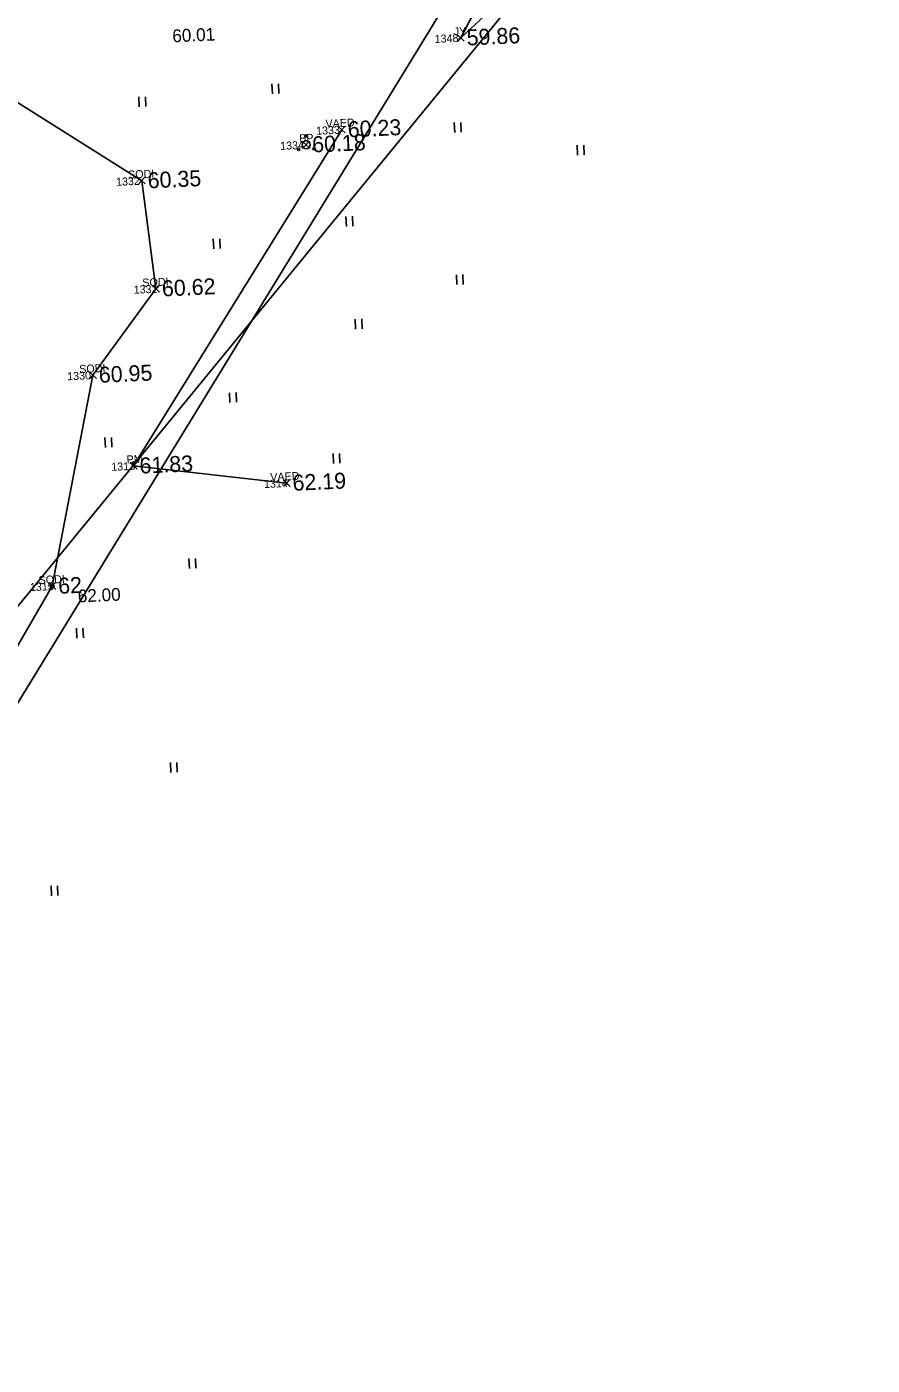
# Model space of a CAD drawing. Extents: x 641745 to 642007, y 6457342 to 6457597.
# Drawn here: x 641953.9 to 642006.7, y 6457347.5 to 6457431.1 of the extents above; entities that cross this region are included whole.
import ezdxf

# ---------------------------------------------------------------- set-up
doc = ezdxf.new("R2010")
doc.units = 0
for name, color, linetype in [('03_SITUATSIOON', 7, 'Continuous'), ('10_PUUD', 7, 'Continuous'), ('20_KPKAABEL', 7, 'Continuous'), ('28_AIAD', 7, 'Continuous'), ('40_KRUNDIPIIR', 7, 'Continuous'), ('41_KOLVIKUPIIR', 7, 'Continuous'), ('42_JARSAK', 7, 'Continuous'), ('49_ABIINFO', 7, 'Continuous'), ('54_PUNKTID', 7, 'Continuous'), ('59_VKORGUS', 7, 'Continuous'), ('62_JRKNR', 7, 'Continuous'), ('63_KARVUD', 7, 'Continuous')]:
    doc.layers.add(name, color=color, linetype=linetype)

# ---------------------------------------------------------------- blocks, each defined once
blk = doc.blocks.new('PM')
for p, q in [((-100, 120), (0, 100)), ((0, 170), (-70, 200)), ((0, 230), (-30, 250)), ((0, 300), (0, 0)), ((30, 250), (0, 230)), ((70, 200), (0, 170)), ((0, 100), (100, 120)), ((0, 0), (50, 0))]:
    blk.add_line(p, q)
blk = doc.blocks.new('VPQQSA')
at = {"layer": '63_KARVUD'}
for centre, radius in [((0, 0), 250), ((0, 550), 70.7), ((-476, -275), 70.7), ((476, -275), 70.7)]:
    blk.add_circle(centre, radius, dxfattribs=at)
blk = doc.blocks.new('VHEIN_')
at = {"layer": '63_KARVUD'}
for p, q in [((0, 620.11), (0, 0)), ((405.61, 608.83), (405.61, 0))]:
    blk.add_line(p, q, dxfattribs=at)

msp = doc.modelspace()

# ---------------------------------------------------------------- linework, layer by layer
at = {"layer": '03_SITUATSIOON'}
msp.add_lwpolyline([(641903.416, 6457370.451), (641925.897, 6457411.726), (641937.326, 6457413.224), (641949.991, 6457428.447), (641961.112, 6457421.452), (641962.003, 6457414.702), (641958.06, 6457409.307), (641955.521, 6457396.126), (641947.93, 6457383.078), (641926.138, 6457360.259), (641920.493, 6457361.41), (641911.525, 6457365.509), (641903.416, 6457370.451)], dxfattribs=at)
at = {"layer": '20_KPKAABEL'}
msp.add_lwpolyline([(641880.641, 6457359.522), (641891.641, 6457376.389), (641923.987, 6457356.692), (641932.857, 6457369.872), (642006.743, 6457460.009)], dxfattribs=at)
at = {"layer": '28_AIAD'}
msp.add_lwpolyline([(641970.161, 6457402.564), (641960.602, 6457403.638), (641973.608, 6457424.64)], dxfattribs=at)
at = {"layer": '40_KRUNDIPIIR'}
msp.add_lwpolyline([(641928.024, 6457347.458), (641902.395, 6457363.466), (641974.068, 6457478.846), (641991.127, 6457450.509), (641945.568, 6457376.109)], close=True, dxfattribs=at)
at = {"layer": '42_JARSAK'}
msp.add_line((641981.306, 6457430.894), (641981.366, 6457430.862), dxfattribs=at)
for points in [[(641991.542, 6457459.688), (641994.425, 6457457.928), (641995.262, 6457456.979), (641995.689, 6457456.022), (641993.9, 6457442.36), (641981.038, 6457430.379)], [(641982.954, 6457454.202), (641985.95, 6457450.621), (641986.326, 6457449.821), (641986.516, 6457448.526), (641987.275, 6457443.849), (641987.196, 6457442.218), (641981.038, 6457430.379)]]:
    msp.add_lwpolyline(points, dxfattribs=at)
at = {"layer": '54_PUNKTID'}
for p, q in [((641980.816, 6457430.582), (641981.259, 6457430.177)), ((641980.835, 6457430.158), (641981.24, 6457430.601)), ((641973.387, 6457424.843), (641973.83, 6457424.438)), ((641973.406, 6457424.419), (641973.811, 6457424.861)), ((641971.165, 6457423.901), (641971.607, 6457423.496)), ((641971.184, 6457423.477), (641971.588, 6457423.92)), ((641960.891, 6457421.655), (641961.334, 6457421.25)), ((641960.91, 6457421.231), (641961.315, 6457421.674)), ((641961.782, 6457414.904), (641962.224, 6457414.499)), ((641961.801, 6457414.48), (641962.205, 6457414.923)), ((641957.838, 6457409.509), (641958.281, 6457409.104)), ((641957.857, 6457409.085), (641958.262, 6457409.528)), ((641960.381, 6457403.84), (641960.824, 6457403.435)), ((641960.4, 6457403.416), (641960.805, 6457403.859)), ((641969.94, 6457402.766), (641970.383, 6457402.361)), ((641969.959, 6457402.342), (641970.364, 6457402.785)), ((641955.3, 6457396.328), (641955.743, 6457395.924)), ((641955.319, 6457395.905), (641955.724, 6457396.347))]:
    msp.add_line(p, q, dxfattribs=at)
at = {"layer": '59_VKORGUS'}
msp.add_circle((641955.521, 6457396.126), 0.12, dxfattribs=at)

# ---------------------------------------------------------------- block references
at = {"layer": '03_SITUATSIOON', "xscale": 0.000999898960798439, "yscale": 0.0009998989607984392, "rotation": 2.563753322136709}
msp.add_blockref('PM', (641960.602, 6457403.638), dxfattribs=at)
at = {"layer": '10_PUUD', "xscale": 0.000999898960798439, "yscale": 0.0009998989607984392, "rotation": 2.563753322136709}
msp.add_blockref('VPQQSA', (641971.386, 6457423.698), dxfattribs=at)
at = {"layer": '41_KOLVIKUPIIR', "xscale": 0.000999898960798439, "yscale": 0.0009998989607984392, "rotation": 2.563753322136709}
for p in [(641969.275, 6457426.884), (641960.962, 6457426.073), (641980.661, 6457424.467), (641988.341, 6457423.054), (641973.893, 6457418.602), (641965.607, 6457417.206), (641980.794, 6457414.959), (641974.473, 6457412.188), (641966.623, 6457407.592), (641958.842, 6457404.79), (641973.092, 6457403.783), (641964.091, 6457397.232), (641957.065, 6457392.876), (641962.929, 6457384.48), (641955.474, 6457376.786)]:
    msp.add_blockref('VHEIN_', p, dxfattribs=at)

# ---------------------------------------------------------------- texts
at = {"layer": '49_ABIINFO'}
for s, p in [('JY', (641980.614, 6457430.527)), ('VAED', (641972.602, 6457424.762)), ('BP', (641970.962, 6457423.846)), ('SODI', (641960.272, 6457421.581)), ('SODI', (641961.163, 6457414.831)), ('SODI', (641957.22, 6457409.436)), ('PM', (641960.179, 6457403.785)), ('VAED', (641969.155, 6457402.685)), ('SODI', (641954.681, 6457396.255))]:
    msp.add_text(s, height=0.4999, rotation=2.56375, dxfattribs=at).set_placement(p)
at = {"layer": '59_VKORGUS'}
for s, p in [('60.01', (641963.04, 6457430.096)), ('62.00', (641957.137, 6457395.105))]:
    msp.add_text(s, height=0.7999, rotation=2.56375, dxfattribs=at).set_placement(p)
at = {"layer": '62_JRKNR'}
for s, p in [('1348', (641979.421, 6457430.057)), ('1333', (641972.015, 6457424.319)), ('1334', (641969.769, 6457423.376)), ('1332', (641959.519, 6457421.131)), ('1331', (641960.622, 6457414.39)), ('1330', (641956.466, 6457408.985)), ('1313', (641959.222, 6457403.326)), ('1314', (641968.757, 6457402.251)), ('1315', (641954.14, 6457395.814))]:
    msp.add_text(s, height=0.4999, rotation=2.56375, dxfattribs=at).set_placement(p)
at = {"layer": '63_KARVUD'}
for s, p in [(' 59.86', (641981.06, 6457429.88)), (' 60.23', (641973.631, 6457424.141)), (' 60.18', (641971.408, 6457423.199)), (' 60.35', (641961.135, 6457420.953)), (' 60.62', (641962.025, 6457414.202)), (' 60.95', (641958.082, 6457408.807)), (' 61.83', (641960.625, 6457403.138)), (' 62.19', (641970.184, 6457402.064)), (' 62', (641955.544, 6457395.627))]:
    msp.add_text(s, height=0.9999, rotation=2.56375, dxfattribs=at).set_placement(p)

doc.saveas('drawing.dxf')
